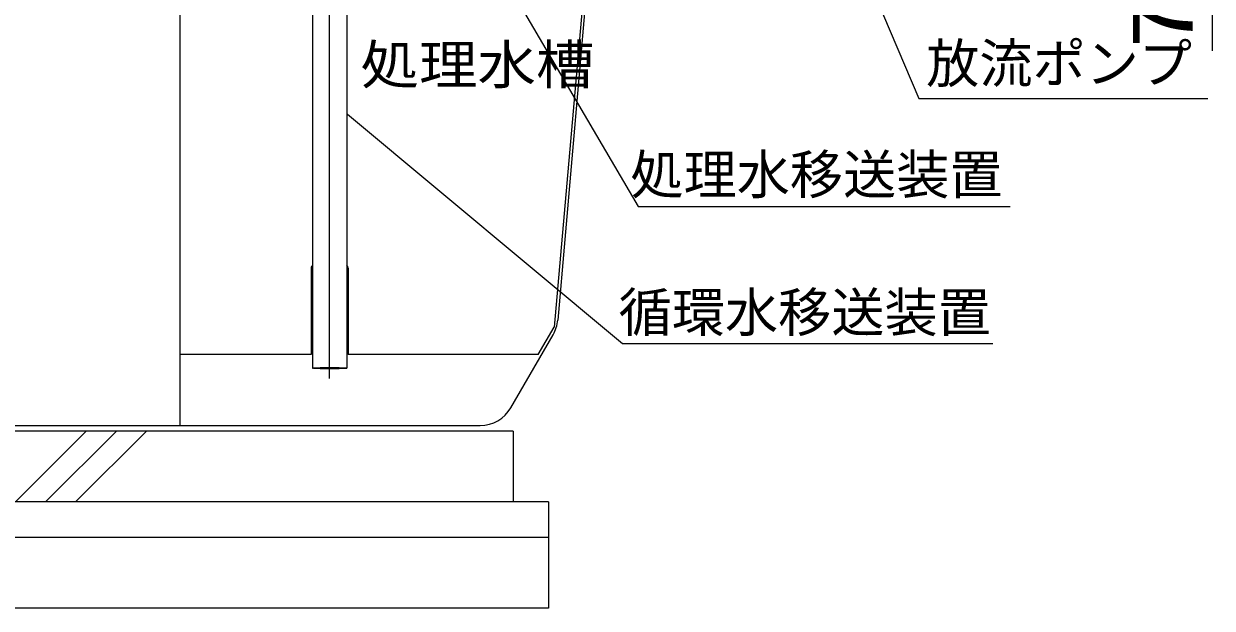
# Model space of a CAD drawing. Units: millimetres, scale not verified. Extents: x -8093 to 8093, y -5792 to 5792.
# Drawn here: x -4838 to -3161, y -3115 to -2290 of the extents above; entities that cross this region are included whole.
import ezdxf
from ezdxf.enums import TextEntityAlignment as Align

# ---------------------------------------------------------------- set-up
doc = ezdxf.new("R2010")
doc.units = ezdxf.units.MM
doc.header["$LTSCALE"] = 30
doc.linetypes.add('LONG_CHAIN', pattern=[21, 18, -1, 1, -1])
for name, color, linetype, lineweight in [('0-1_00クル-フ-0躯体', 3, 'Continuous', 25), ('0-2_00クル-フ-1機器', 2, 'Continuous', 25), ('0-4_00クル-フ-6寸法', 132, 'Continuous', 25)]:
    doc.layers.add(name, color=color, linetype=linetype, lineweight=lineweight)
doc.styles.add('ＭＳ ゴシック', font='')
doc.styles.get('ＭＳ ゴシック').set_extended_font_data('MS Gothic')

msp = doc.modelspace()

# ---------------------------------------------------------------- linework, layer by layer
at = {"layer": '0-1_00クル-フ-0躯体'}
for p, q in [((-4617.09, -2856.54), (-4617.09, -1422.54)), ((-4430.33, -1569.94), (-4430.33, -2775.67)), ((-4382.33, -1569.94), (-4382.33, -2775.67)), ((-4037.09, -2164.54), (-4084.61, -2707.79)), ((-4042.52, -2180.84), (-4089.48, -2717.6)), ((-4432.33, -2634.4), (-4432.33, -2756.54)), ((-4380.33, -2634.4), (-4380.33, -2756.54)), ((-4150.65, -2831.54), (-4091.12, -2728.43)), ((-4111.97, -2756.54), (-4089.48, -2717.6)), ((-4432.33, -2756.54), (-4617.09, -2756.54)), ((-4111.97, -2756.54), (-4380.33, -2756.54)), ((-5660.22, -2856.54), (-4193.95, -2856.54))]:
    msp.add_line(p, q, dxfattribs=at)
at = {"layer": '0-1_00クル-フ-0躯体', "linetype": 'LONG_CHAIN'}
msp.add_line((-4406.33, -2790.42), (-4406.33, -1460.44), dxfattribs=at)
at = {"layer": '0-1_00クル-フ-0躯体', "color": 4}
for p, q in [((-4272.69, -2032.7), (-3971.3, -2547.48)), ((-3665.58, -2182.54), (-3575.24, -2394.94)), ((-3575.24, -2394.94), (-3167.19, -2394.94)), ((-3971.3, -2547.48), (-3446.28, -2547.48)), ((-3985.3, -2740.84), (-3470.62, -2740.84))]:
    msp.add_line(p, q, dxfattribs=at)
msp.add_lwpolyline([(-4381.27, -2417.08), (-3993.3, -2740.84), (-3985.3, -2740.84)], dxfattribs=at)
at = {"layer": '0-1_00クル-フ-0躯体'}
for centre, radius, start, end in [((-4427.33, -2634.4), 5, 126.8699, 180), ((-4385.33, -2634.4), 5, 0, 53.1301), ((-4134.42, -2703.43), 50, 330, 355), ((-4193.95, -2806.54), 50, 270, 330)]:
    msp.add_arc(centre, radius, start, end, dxfattribs=at)
for major_axis in [(24, 0), (22, 0)]:
    msp.add_ellipse((-4406.33, -2775.67), major_axis=major_axis, ratio=0.035667, dxfattribs=at)
at = {"layer": '0-2_00クル-フ-1機器'}
for p, q in [((-4147.6, -2864.54), (-5727.6, -2864.54)), ((-4849.64, -2964.54), (-4749.64, -2864.54)), ((-4807.21, -2964.54), (-4707.21, -2864.54)), ((-4764.78, -2964.54), (-4664.78, -2864.54)), ((-4147.6, -2864.54), (-4147.6, -2964.54)), ((-4097.6, -2964.54), (-5777.6, -2964.54)), ((-4097.6, -2964.54), (-4097.6, -3114.54)), ((-4097.6, -3014.54), (-5777.6, -3014.54)), ((-4097.6, -3114.54), (-5777.6, -3114.54))]:
    msp.add_line(p, q, dxfattribs=at)
at = {"layer": '0-4_00クル-フ-6寸法', "color": 4}
msp.add_line((-3161.18, -2182.54), (-3161.18, -2327.99), dxfattribs=at)

# ---------------------------------------------------------------- texts
at = {"layer": '0-1_00クル-フ-0躯体', "color": 4, "style": 'ＭＳ ゴシック', "width": 1.1}
msp.add_text('処理水槽', height=54.99, dxfattribs=at).set_placement((-4362.8, -2391.13), align=Align.BOTTOM_LEFT)
at = {"layer": '0-1_00クル-フ-0躯体', "color": 4, "style": 'ＭＳ ゴシック'}
for s, p in [('放流ポンプ', (-3564.71, -2389.37)), ('処理水移送装置', (-3982.06, -2546.35)), ('循環水移送装置', (-3998.66, -2740.86))]:
    msp.add_text(s, height=54.99, dxfattribs=at).set_placement(p, align=Align.BOTTOM_LEFT)
at = {"layer": '0-4_00クル-フ-6寸法', "color": 3, "style": 'ＭＳ ゴシック', "width": 1.2}
msp.add_text('70', height=86.66, rotation=90, dxfattribs=at).set_placement((-3162.55, -2324.44), align=Align.BOTTOM_LEFT)

doc.saveas('drawing.dxf')
